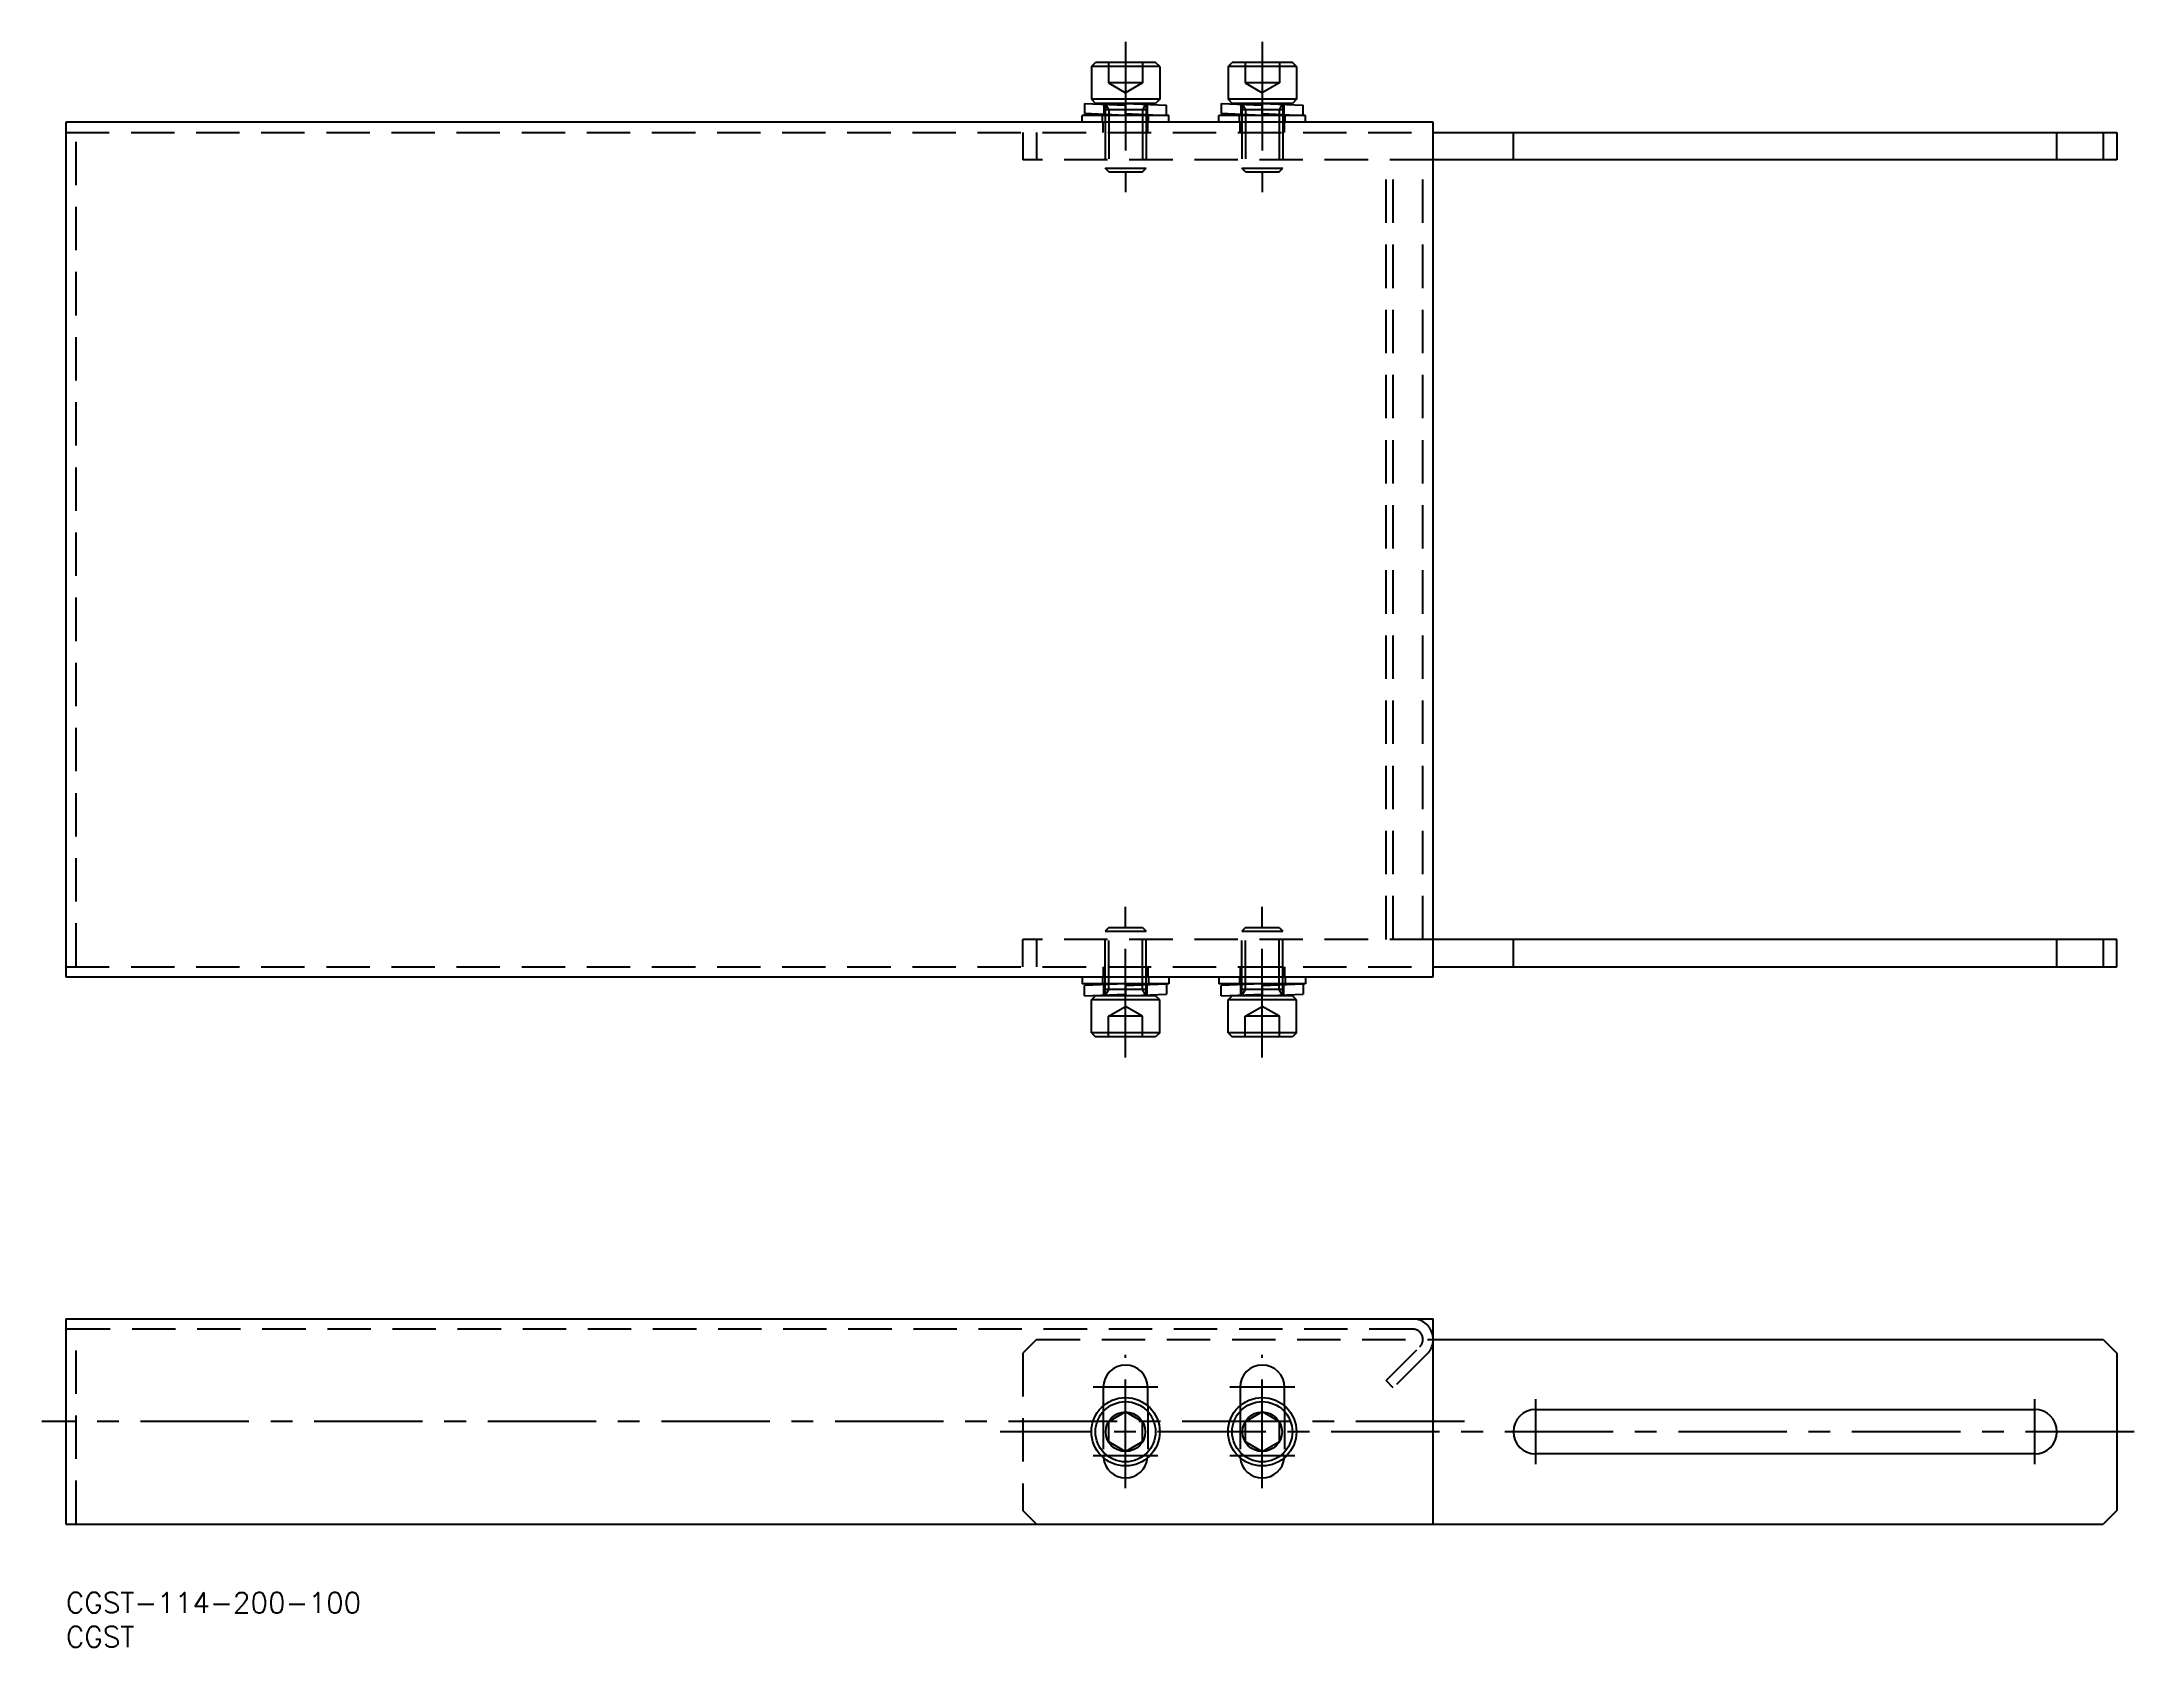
# Model space of a CAD drawing. Extents: x -4 to 303, y -8 to 227.
import ezdxf

# ---------------------------------------------------------------- set-up
doc = ezdxf.new("R2010")
doc.units = 0
doc.header["$LTSCALE"] = 0.5
doc.linetypes.add('CENTER', pattern=[50.8, 31.75, -6.35, 6.35, -6.35])
doc.linetypes.add('DASHED', pattern=[19.05, 12.7, -6.35])
for name, color, linetype in [('MSM_CENTER', 1, 'CENTER'), ('MSM_CONTINUOUS', 7, 'CONTINUOUS'), ('MSM_DASHED', 4, 'DASHED'), ('MSM_NARROW', 5, 'CONTINUOUS'), ('MSM_PART_NUMBER', 7, 'CONTINUOUS')]:
    doc.layers.add(name, color=color, linetype=linetype)
doc.styles.get("Standard").update_dxf_attribs({"font": 'txt.shx', "height": 3, "bigfont": 'bigfont.shx'})

# ---------------------------------------------------------------- blocks, each defined once
blk = doc.blocks.new('*U25')
at = {"layer": 'MSM_PART_NUMBER'}
blk.add_text('CGST-114-200-100', height=3, dxfattribs=at).set_placement((0, -3))
blk = doc.blocks.new('*U26')
at = {"layer": 'MSM_PART_NUMBER'}
blk.add_text('CGST', height=3, dxfattribs=at).set_placement((0, -8))

msp = doc.modelspace()

# ---------------------------------------------------------------- linework, layer by layer
at = {"layer": 'MSM_CENTER'}
for p, q in [((155, 226.75), (155, 204.75)), ((175, 226.75), (175, 204.75)), ((155, 78.25), (155, 100.25)), ((175, 78.25), (175, 100.25)), ((155, 15.25), (155, 34.75)), ((175, 15.25), (175, 34.75)), ((159.75, 30), (150.25, 30)), ((179.75, 30), (170.25, 30)), ((215, 18.75), (215, 28.25)), ((288, 18.75), (288, 28.25)), ((204.58, 25), (-3.52, 25)), ((302.54, 23.5), (136.67, 23.5)), ((159.75, 20), (150.25, 20)), ((179.75, 20), (170.25, 20))]:
    msp.add_line(p, q, dxfattribs=at)
at = {"layer": 'MSM_CONTINUOUS'}
for p, q in [((150, 223.15), (150.6, 223.75)), ((159.4, 223.75), (150.6, 223.75)), ((160, 223.15), (159.4, 223.75)), ((170, 223.15), (170.6, 223.75)), ((179.4, 223.75), (170.6, 223.75)), ((180, 223.15), (179.4, 223.75)), ((160, 223.15), (150, 223.15)), ((150, 223.15), (150, 218.35)), ((160, 223.15), (160, 218.35)), ((180, 223.15), (170, 223.15)), ((170, 223.15), (170, 218.35)), ((180, 223.15), (180, 218.35)), ((149, 217.75), (155, 217.5)), ((149, 217.75), (149, 216.25)), ((150, 218.35), (150.6, 217.75)), ((160, 218.35), (150, 218.35)), ((159.4, 217.75), (150.6, 217.75)), ((152, 217.75), (152, 217.62)), ((155, 217.75), (161, 217.5)), ((155, 216), (155, 217.75)), ((158, 217.75), (158, 217.62)), ((160, 218.35), (159.4, 217.75)), ((161, 216), (161, 217.5)), ((169, 217.75), (175, 217.5)), ((169, 217.75), (169, 216.25)), ((170, 218.35), (170.6, 217.75)), ((180, 218.35), (170, 218.35)), ((179.4, 217.75), (170.6, 217.75)), ((172, 217.75), (172, 217.62)), ((175, 217.75), (181, 217.5)), ((175, 216), (175, 217.75)), ((178, 217.75), (178, 217.62)), ((180, 218.35), (179.4, 217.75)), ((181, 216), (181, 217.5)), ((200, 215), (0, 215)), ((0, 215), (0, 90)), ((148.65, 215), (148.65, 216)), ((161.35, 216), (148.65, 216)), ((155, 216), (149, 216.25)), ((152, 216), (152, 216.12)), ((155, 216.25), (161, 216)), ((158, 216), (158, 216.12)), ((161.35, 215), (161.35, 216)), ((168.65, 215), (168.65, 216)), ((181.35, 216), (168.65, 216)), ((175, 216), (169, 216.25)), ((172, 216), (172, 216.12)), ((175, 216.25), (181, 216)), ((178, 216), (178, 216.12)), ((181.35, 215), (181.35, 216)), ((200, 90), (200, 215)), ((200, 213.5), (300, 213.5)), ((298, 213.5), (298, 209.5)), ((300, 213.5), (300, 209.5)), ((300, 209.5), (200, 209.5)), ((300, 95.5), (200, 95.5)), ((298, 95.5), (298, 91.5)), ((300, 91.5), (300, 95.5)), ((0, 90), (200, 90)), ((148.65, 90), (148.65, 89)), ((161.35, 89), (148.65, 89)), ((155, 89), (149, 88.75)), ((152, 89), (152, 88.88)), ((155, 88.75), (161, 89)), ((155, 89), (155, 87.25)), ((158, 89), (158, 88.88)), ((161, 89), (161, 87.5)), ((161.35, 90), (161.35, 89)), ((168.65, 90), (168.65, 89)), ((181.35, 89), (168.65, 89)), ((175, 89), (169, 88.75)), ((172, 89), (172, 88.88)), ((175, 88.75), (181, 89)), ((175, 89), (175, 87.25)), ((178, 89), (178, 88.88)), ((181, 89), (181, 87.5)), ((181.35, 90), (181.35, 89)), ((200, 91.5), (300, 91.5)), ((149, 87.25), (149, 88.75)), ((149, 87.25), (155, 87.5)), ((150, 86.65), (150.6, 87.25)), ((160, 86.65), (150, 86.65)), ((150, 81.85), (150, 86.65)), ((159.4, 87.25), (150.6, 87.25)), ((152, 87.25), (152, 87.38)), ((155, 87.25), (161, 87.5)), ((158, 87.25), (158, 87.38)), ((160, 86.65), (159.4, 87.25)), ((160, 81.85), (160, 86.65)), ((169, 87.25), (169, 88.75)), ((169, 87.25), (175, 87.5)), ((170, 86.65), (170.6, 87.25)), ((180, 86.65), (170, 86.65)), ((170, 81.85), (170, 86.65)), ((179.4, 87.25), (170.6, 87.25)), ((172, 87.25), (172, 87.38)), ((175, 87.25), (181, 87.5)), ((178, 87.25), (178, 87.38)), ((180, 86.65), (179.4, 87.25)), ((180, 81.85), (180, 86.65)), ((160, 81.85), (150, 81.85)), ((150, 81.85), (150.6, 81.25)), ((159.4, 81.25), (150.6, 81.25)), ((160, 81.85), (159.4, 81.25)), ((180, 81.85), (170, 81.85)), ((170, 81.85), (170.6, 81.25)), ((179.4, 81.25), (170.6, 81.25)), ((180, 81.85), (179.4, 81.25)), ((0, 40), (0, 10)), ((0, 40), (200, 40)), ((200, 10), (200, 40)), ((200, 37), (298, 37)), ((298, 37), (300, 35)), ((300, 35), (300, 12)), ((151.75, 30), (151.75, 27.3)), ((158.25, 27.3), (158.25, 30)), ((171.75, 30), (171.75, 27.3)), ((178.25, 27.3), (178.25, 30)), ((155, 26.39), (152.5, 24.94)), ((152.5, 24.94), (152.5, 22.06)), ((157.5, 24.94), (155, 26.39)), ((157.5, 22.06), (157.5, 24.94)), ((175, 26.39), (172.5, 24.94)), ((172.5, 24.94), (172.5, 22.06)), ((177.5, 24.94), (175, 26.39)), ((177.5, 22.06), (177.5, 24.94)), ((215, 26.75), (288, 26.75)), ((152.5, 22.06), (155, 20.61)), ((155, 20.61), (157.5, 22.06)), ((172.5, 22.06), (175, 20.61)), ((175, 20.61), (177.5, 22.06)), ((288, 20.25), (215, 20.25)), ((0, 10), (298, 10)), ((300, 12), (298, 10))]:
    msp.add_line(p, q, dxfattribs=at)
for centre, radius in [((155, 23.5), 5), ((155, 23.5), 4.4), ((175, 23.5), 5), ((175, 23.5), 4.4), ((155, 23.5), 2.89), ((175, 23.5), 2.89)]:
    msp.add_circle(centre, radius, dxfattribs=at)
for centre, start, end in [((155, 30), 0, 180), ((175, 30), 0, 180), ((215, 23.5), 90, 270), ((288, 23.5), 270, 90), ((155, 20), 185.5177, 354.4823), ((175, 20), 185.5177, 354.4823)]:
    msp.add_arc(centre, 3.25, start, end, dxfattribs=at)
at = {"layer": 'MSM_DASHED'}
for p, q in [((152.5, 223.75), (152.5, 220.75)), ((155, 223.75), (155, 220.75)), ((157.5, 223.75), (157.5, 220.75)), ((172.5, 223.75), (172.5, 220.75)), ((175, 223.75), (175, 220.75)), ((177.5, 223.75), (177.5, 220.75)), ((157.5, 220.75), (152.5, 220.75)), ((152.5, 220.75), (155, 219.31)), ((157.5, 220.75), (155, 219.31)), ((177.5, 220.75), (172.5, 220.75)), ((172.5, 220.75), (175, 219.31)), ((177.5, 220.75), (175, 219.31)), ((151.85, 217.63), (151.85, 216.13)), ((152, 217.62), (152, 216.12)), ((152.07, 217.62), (152.54, 216.81)), ((157.93, 217.63), (157.46, 216.81)), ((158, 217.62), (158, 216.12)), ((158.15, 217.62), (158.15, 216.12)), ((171.85, 217.63), (171.85, 216.13)), ((172, 217.62), (172, 216.12)), ((172.07, 217.62), (172.54, 216.81)), ((177.93, 217.63), (177.46, 216.81)), ((178, 217.62), (178, 216.12)), ((178.15, 217.62), (178.15, 216.12)), ((151.65, 215), (151.65, 216)), ((151.75, 213.5), (151.75, 215)), ((158, 216.81), (152, 216.81)), ((152, 216), (152, 208.29)), ((152.54, 216.81), (152.54, 216.1)), ((152.54, 216), (152.54, 207.75)), ((157.46, 216.81), (157.46, 216.15)), ((157.46, 216), (157.46, 207.75)), ((158, 216), (158, 208.29)), ((158.25, 213.5), (158.25, 215)), ((158.35, 215), (158.35, 216)), ((171.65, 215), (171.65, 216)), ((171.75, 213.5), (171.75, 215)), ((178, 216.81), (172, 216.81)), ((172, 216), (172, 208.29)), ((172.54, 216.81), (172.54, 216.1)), ((172.54, 216), (172.54, 207.75)), ((177.46, 216.81), (177.46, 216.15)), ((177.46, 216), (177.46, 207.75)), ((178, 216), (178, 208.29)), ((178.25, 213.5), (178.25, 215)), ((178.35, 215), (178.35, 216)), ((0, 213.5), (200, 213.5)), ((1.5, 91.5), (1.5, 213.5)), ((140, 213.5), (140, 209.5)), ((142, 213.5), (142, 209.5)), ((211.75, 209.5), (211.75, 213.5)), ((291.25, 209.5), (291.25, 213.5)), ((200, 209.5), (140, 209.5)), ((152, 208.29), (158, 208.29)), ((152.54, 207.75), (152, 208.29)), ((157.46, 207.75), (158, 208.29)), ((172, 208.29), (178, 208.29)), ((172.54, 207.75), (172, 208.29)), ((177.46, 207.75), (178, 208.29)), ((193.11, 95.5), (193.11, 209.5)), ((194.17, 95.5), (194.17, 209.5)), ((198.5, 95.5), (198.5, 209.5)), ((198.5, 95.5), (198.5, 209.5)), ((152.54, 207.75), (157.46, 207.75)), ((172.54, 207.75), (177.46, 207.75)), ((200, 95.5), (140, 95.5)), ((140, 91.5), (140, 95.5)), ((142, 95.5), (142, 91.5)), ((152.54, 97.25), (152, 96.71)), ((152, 96.71), (158, 96.71)), ((152, 89), (152, 96.71)), ((152.54, 97.25), (157.46, 97.25)), ((152.54, 89), (152.54, 97.25)), ((157.46, 97.25), (158, 96.71)), ((157.46, 89), (157.46, 97.25)), ((158, 89), (158, 96.71)), ((172.54, 97.25), (172, 96.71)), ((172, 96.71), (178, 96.71)), ((172, 89), (172, 96.71)), ((172.54, 97.25), (177.46, 97.25)), ((172.54, 89), (172.54, 97.25)), ((177.46, 97.25), (178, 96.71)), ((177.46, 89), (177.46, 97.25)), ((178, 89), (178, 96.71)), ((211.75, 91.5), (211.75, 95.5)), ((291.25, 91.5), (291.25, 95.5)), ((0, 91.5), (200, 91.5)), ((151.65, 90), (151.65, 89)), ((151.75, 91.5), (151.75, 90)), ((151.85, 87.37), (151.85, 88.87)), ((152, 87.38), (152, 88.88)), ((152.54, 88.19), (152.54, 88.9)), ((157.46, 88.19), (157.46, 88.85)), ((158, 87.38), (158, 88.88)), ((158.15, 87.38), (158.15, 88.88)), ((158.25, 91.5), (158.25, 90)), ((158.35, 90), (158.35, 89)), ((171.65, 90), (171.65, 89)), ((171.75, 91.5), (171.75, 90)), ((171.85, 87.37), (171.85, 88.87)), ((172, 87.38), (172, 88.88)), ((172.54, 88.19), (172.54, 88.9)), ((177.46, 88.19), (177.46, 88.85)), ((178, 87.38), (178, 88.88)), ((178.15, 87.38), (178.15, 88.88)), ((178.25, 91.5), (178.25, 90)), ((178.35, 90), (178.35, 89)), ((158, 88.19), (152, 88.19)), ((152.07, 87.38), (152.54, 88.19)), ((157.93, 87.37), (157.46, 88.19)), ((178, 88.19), (172, 88.19)), ((172.07, 87.38), (172.54, 88.19)), ((177.93, 87.37), (177.46, 88.19)), ((152.5, 84.25), (155, 85.69)), ((157.5, 84.25), (152.5, 84.25)), ((152.5, 81.25), (152.5, 84.25)), ((157.5, 84.25), (155, 85.69)), ((155, 81.25), (155, 84.25)), ((157.5, 81.25), (157.5, 84.25)), ((172.5, 84.25), (175, 85.69)), ((177.5, 84.25), (172.5, 84.25)), ((172.5, 81.25), (172.5, 84.25)), ((177.5, 84.25), (175, 85.69)), ((175, 81.25), (175, 84.25)), ((177.5, 81.25), (177.5, 84.25)), ((197, 38.5), (0, 38.5)), ((1.5, 10), (1.5, 38.5)), ((142, 37), (140, 35)), ((142, 37), (200, 37)), ((140, 35), (140, 12)), ((193.11, 30.99), (198.06, 35.94)), ((199.12, 34.88), (194.17, 29.93)), ((194.17, 29.93), (193.11, 30.99)), ((151.75, 27.3), (151.75, 20)), ((158.25, 27.3), (158.25, 20)), ((171.75, 27.3), (171.75, 20)), ((178.25, 27.3), (178.25, 20)), ((142, 10), (140, 12))]:
    msp.add_line(p, q, dxfattribs=at)
for centre, radius, start, end in [((197, 37), 3, 315, 90), ((197, 37), 1.5, 315, 90), ((155, 20), 3.25, 180, 185.5177), ((155, 20), 3.25, 354.4823, 0), ((175, 20), 3.25, 180, 185.5177), ((175, 20), 3.25, 354.4823, 0)]:
    msp.add_arc(centre, radius, start, end, dxfattribs=at)
at = {"layer": 'MSM_NARROW'}
for p, q in [((152, 217.75), (152.07, 217.62)), ((157.93, 217.63), (158, 217.75)), ((172, 217.75), (172.07, 217.62)), ((177.93, 217.63), (178, 217.75)), ((152.54, 216), (152.54, 216.1)), ((157.46, 216), (157.46, 216.15)), ((172.54, 216), (172.54, 216.1)), ((177.46, 216), (177.46, 216.15)), ((152.54, 89), (152.54, 88.9)), ((157.46, 89), (157.46, 88.85)), ((172.54, 89), (172.54, 88.9)), ((177.46, 89), (177.46, 88.85)), ((152, 87.25), (152.07, 87.38)), ((157.93, 87.37), (158, 87.25)), ((172, 87.25), (172.07, 87.38)), ((177.93, 87.37), (178, 87.25))]:
    msp.add_line(p, q, dxfattribs=at)

# ---------------------------------------------------------------- block references
at = {"layer": 'MSM_CONTINUOUS'}
for name in ['*U25', '*U26']:
    msp.add_blockref(name, (0, 0), dxfattribs=at)

doc.saveas('drawing.dxf')
